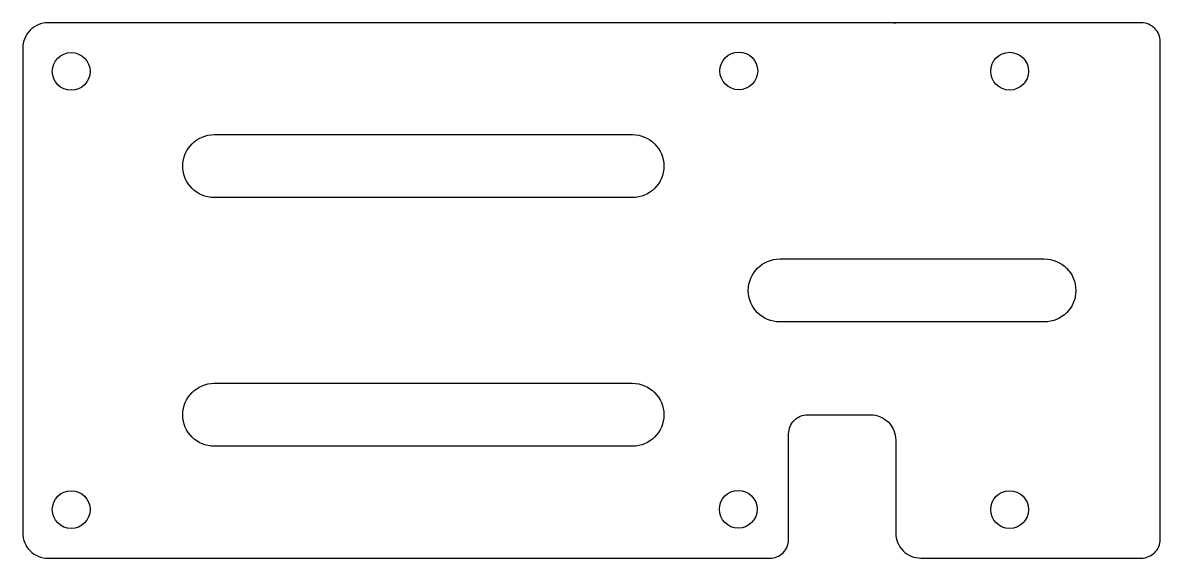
# Model space of a CAD drawing. Header units: millimetres. Extents: x 47.1 to 137.4, y -21.3 to 21.3.
import ezdxf

# ---------------------------------------------------------------- set-up
doc = ezdxf.new("R2010")
doc.units = ezdxf.units.MM

msp = doc.modelspace()

# ---------------------------------------------------------------- linework, layer by layer
msp.add_lwpolyline([(116.39, 21.248), (49.088, 21.248, 0.414214), (47.088, 19.248), (47.088, -19.26, 0.414214), (49.088, -21.26), (106.39, -21.26, 0.414214), (107.89, -19.76), (107.89, -11.373, -0.414214), (109.39, -9.873), (114.39, -9.873, -0.414214), (116.39, -11.873), (116.39, -19.248, 0.414214), (118.39, -21.248), (135.89, -21.248, 0.414214), (137.39, -19.748), (137.39, 19.748, 0.414214), (135.89, 21.248), (117.584, 21.248)], format="xyb")
for points in [[(95.482, 12.373, -1), (95.482, 7.373), (62.296, 7.373, -1), (62.296, 12.373)], [(128.186, 2.502, -1), (128.186, -2.498), (107.186, -2.498, -1), (107.186, 2.502)], [(95.482, -7.373, -1), (95.482, -12.373), (62.296, -12.373, -1), (62.296, -7.373)]]:
    msp.add_lwpolyline(points, format="xyb", close=True)
for centre in [(50.934, 17.388), (103.931, 17.428), (125.434, 17.405), (50.934, -17.4), (103.892, -17.372), (125.434, -17.4)]:
    msp.add_circle(centre, 1.5)
msp.add_open_spline([(117.584, 21.248), (116.39, 21.248), (115.992, 21.252), (116.39, 21.248)], degree=3)

doc.saveas('drawing.dxf')
